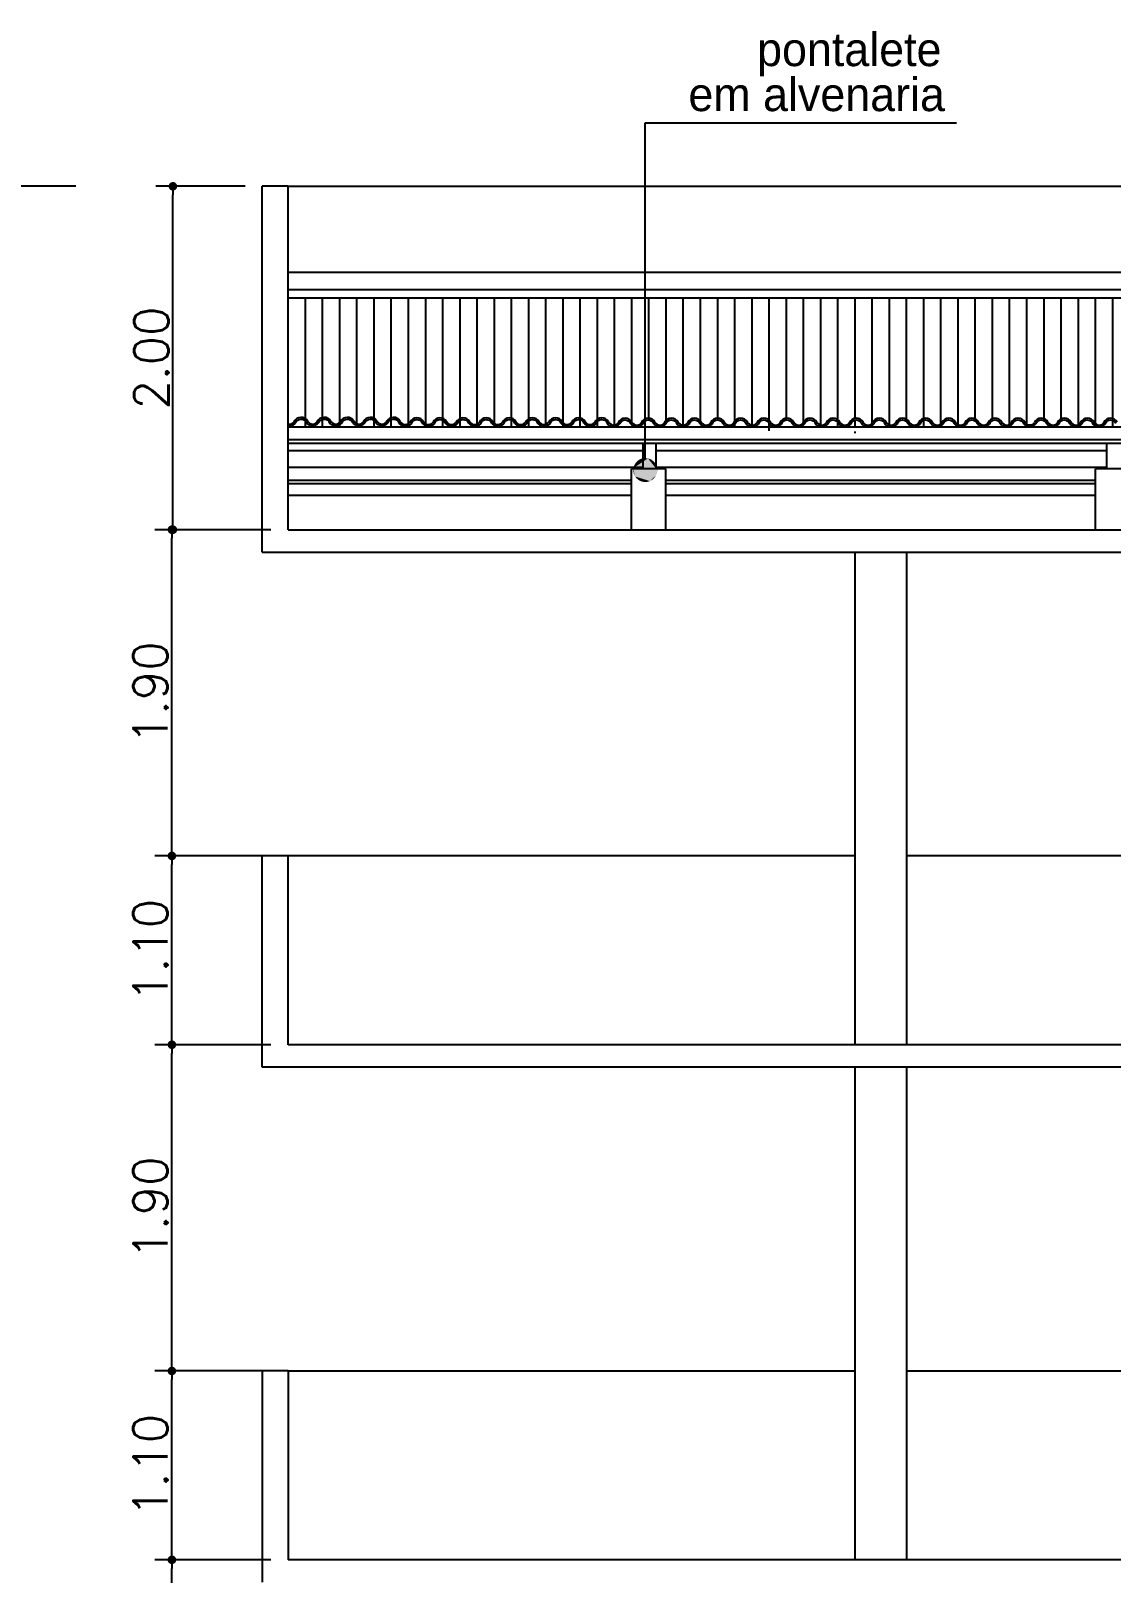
# Model space of a CAD drawing. Header units: millimetres. Extents: x 682 to 1119, y 341 to 434.
# Drawn here: x 1039.57 to 1045.86, y 351.61 to 360.6 of the extents above; entities that cross this region are included whole.
import ezdxf

# ---------------------------------------------------------------- set-up
doc = ezdxf.new("R2010")
doc.units = ezdxf.units.MM
doc.linetypes.add('CENTER2', pattern=[1.125, 0.75, -0.125, 0.125, -0.125])
for name, color, linetype in [('AR-ALVENARIA_EM_VISTA-001-C', 1, 'Continuous'), ('AR-ALVENARIA_EM_VISTA-002-C', 2, 'Continuous'), ('AR-ALVENARIA_EM_VISTA-004-C', 4, 'Continuous'), ('AR-COBERTURA_EM_VISTA-002-C', 2, 'Continuous'), ('AR-LINHA_DE_CORTE-007-E', 7, 'CENTER2'), ('Pena_1', 1, 'Continuous'), ('PENA_2', 2, 'Continuous'), ('TEXTO', 2, 'Continuous')]:
    doc.layers.add(name, color=color, linetype=linetype)
doc.styles.add('ROMANS', font='romans')
doc.dimstyles.new('ISO-25_WS', dxfattribs={"dimscale": 0.282828, "dimtxt": 0.8, "dimasz": 2, "dimexe": 0.1, "dimexo": 0.625, "dimgap": 0.325, "dimtad": 1, "dimzin": 4, "dimdsep": 46, "dimtxsty": 'Standard', "dimsah": 1, "dimcen": 2.5, "dimadec": 0, "dimazin": 0, "dimtfac": 1, "dimtdec": 0, "dimtmove": 2, "dimatfit": 3, "dimfxl": 1, "dimtolj": 1, "dimtzin": 0, "dimarcsym": 0})
pattern_1 = [(90, (649.07134, 412.53754), (-0.1, 1e-17), [])]

# ---------------------------------------------------------------- blocks, each defined once
blk = doc.blocks.new('_DOT')
at = {"color": 0, "linetype": 'ByBlock'}
blk.add_line((-0.5, 0), (-1, 0), dxfattribs=at)
at = {"color": 0, "linetype": 'ByBlock', "const_width": 0.5}
blk.add_lwpolyline([(-0.25, 0, 1), (0.25, 0, 1)], format="xyb", close=True, dxfattribs=at)
blk = doc.blocks.new('*D151')
at = {"layer": 'AR-ALVENARIA_EM_VISTA-001-C', "color": 1, "lineweight": -2}
for p, q in [((1040.9702, 351.6899), (1040.2939, 351.6899)), ((1040.3939, 349.8399), (1040.3939, 351.6399))]:
    blk.add_line(p, q, dxfattribs=at)
at = {"layer": 'DEFPOINTS', "color": 0}
for p in [(1040.3939, 351.6899), (1041.0702, 351.6899), (1041.0702, 349.7899)]:
    blk.add_point(p, dxfattribs=at)
at = {"layer": 'AR-ALVENARIA_EM_VISTA-001-C', "color": 1, "lineweight": -2, "xscale": 0.05, "yscale": 0.05, "zscale": 0.05}
for p, rotation in [((1040.3939, 351.6899), 90), ((1040.3939, 349.7899), 270)]:
    blk.add_blockref('_DOT', p, dxfattribs=dict(at, rotation=rotation))
at = {"layer": 'AR-ALVENARIA_EM_VISTA-001-C', "color": 3, "insert": (1040.2689, 350.7399), "char_height": 0.2, "attachment_point": 5, "rotation": 90, "style": 'ROMANS'}
blk.add_mtext('\\A1;1.90', dxfattribs=at)
blk = doc.blocks.new('*D152')
at = {"layer": 'AR-ALVENARIA_EM_VISTA-001-C', "color": 1, "lineweight": -2}
for p, q in [((1040.9702, 352.7899), (1040.2939, 352.7899)), ((1040.3939, 351.7399), (1040.3939, 352.7399))]:
    blk.add_line(p, q, dxfattribs=at)
at = {"layer": 'DEFPOINTS', "color": 0}
for p in [(1040.3939, 352.7899), (1041.0702, 352.7899), (1041.0702, 351.6899)]:
    blk.add_point(p, dxfattribs=at)
at = {"layer": 'AR-ALVENARIA_EM_VISTA-001-C', "color": 1, "lineweight": -2, "xscale": 0.05, "yscale": 0.05, "zscale": 0.05}
for p, rotation in [((1040.3939, 352.7899), 90), ((1040.3939, 351.6899), 270)]:
    blk.add_blockref('_DOT', p, dxfattribs=dict(at, rotation=rotation))
at = {"layer": 'AR-ALVENARIA_EM_VISTA-001-C', "color": 3, "insert": (1040.2689, 352.2399), "char_height": 0.2, "attachment_point": 5, "rotation": 90, "style": 'ROMANS'}
blk.add_mtext('\\A1;1.10', dxfattribs=at)
blk = doc.blocks.new('*D153')
at = {"layer": 'AR-ALVENARIA_EM_VISTA-001-C', "color": 1, "lineweight": -2}
for p, q in [((1040.9702, 354.6899), (1040.2939, 354.6899)), ((1040.3939, 352.8399), (1040.3939, 354.6399))]:
    blk.add_line(p, q, dxfattribs=at)
at = {"layer": 'DEFPOINTS', "color": 0}
for p in [(1040.3939, 354.6899), (1041.0702, 354.6899), (1041.0702, 352.7899)]:
    blk.add_point(p, dxfattribs=at)
at = {"layer": 'AR-ALVENARIA_EM_VISTA-001-C', "color": 1, "lineweight": -2, "xscale": 0.05, "yscale": 0.05, "zscale": 0.05}
for p, rotation in [((1040.3939, 354.6899), 90), ((1040.3939, 352.7899), 270)]:
    blk.add_blockref('_DOT', p, dxfattribs=dict(at, rotation=rotation))
at = {"layer": 'AR-ALVENARIA_EM_VISTA-001-C', "color": 3, "insert": (1040.2689, 353.7399), "char_height": 0.2, "attachment_point": 5, "rotation": 90, "style": 'ROMANS'}
blk.add_mtext('\\A1;1.90', dxfattribs=at)
blk = doc.blocks.new('*D154')
at = {"layer": 'AR-ALVENARIA_EM_VISTA-001-C', "color": 1, "lineweight": -2}
for p, q in [((1040.9702, 355.7899), (1040.2939, 355.7899)), ((1040.3939, 354.7399), (1040.3939, 355.7399))]:
    blk.add_line(p, q, dxfattribs=at)
at = {"layer": 'DEFPOINTS', "color": 0}
for p in [(1040.3939, 355.7899), (1041.0702, 355.7899), (1041.0702, 354.6899)]:
    blk.add_point(p, dxfattribs=at)
at = {"layer": 'AR-ALVENARIA_EM_VISTA-001-C', "color": 1, "lineweight": -2, "xscale": 0.05, "yscale": 0.05, "zscale": 0.05}
for p, rotation in [((1040.3939, 355.7899), 90), ((1040.3939, 354.6899), 270)]:
    blk.add_blockref('_DOT', p, dxfattribs=dict(at, rotation=rotation))
at = {"layer": 'AR-ALVENARIA_EM_VISTA-001-C', "color": 3, "insert": (1040.2689, 355.2399), "char_height": 0.2, "attachment_point": 5, "rotation": 90, "style": 'ROMANS'}
blk.add_mtext('\\A1;1.10', dxfattribs=at)
blk = doc.blocks.new('*D155')
at = {"layer": 'AR-ALVENARIA_EM_VISTA-001-C', "color": 1, "lineweight": -2}
for p, q in [((1040.9702, 357.6899), (1040.2939, 357.6899)), ((1040.3939, 355.8399), (1040.3939, 357.6399))]:
    blk.add_line(p, q, dxfattribs=at)
at = {"layer": 'DEFPOINTS', "color": 0}
for p in [(1040.3939, 357.6899), (1041.0702, 357.6899), (1041.0702, 355.7899)]:
    blk.add_point(p, dxfattribs=at)
at = {"layer": 'AR-ALVENARIA_EM_VISTA-001-C', "color": 1, "lineweight": -2, "xscale": 0.05, "yscale": 0.05, "zscale": 0.05}
for p, rotation in [((1040.3939, 357.6899), 90), ((1040.3939, 355.7899), 270)]:
    blk.add_blockref('_DOT', p, dxfattribs=dict(at, rotation=rotation))
at = {"layer": 'AR-ALVENARIA_EM_VISTA-001-C', "color": 3, "insert": (1040.2689, 356.7399), "char_height": 0.2, "attachment_point": 5, "rotation": 90, "style": 'ROMANS'}
blk.add_mtext('\\A1;1.90', dxfattribs=at)
blk = doc.blocks.new('*D158')
at = {"layer": 'AR-LINHA_DE_CORTE-007-E', "color": 1, "linetype": 'ByBlock', "lineweight": -2}
for p, q in [((1039.8355, 359.6899), (1039.0507, 359.6899)), ((1039.1507, 345.3399), (1039.1507, 359.6399)), ((1039.6014, 345.2899), (1039.0507, 345.2899))]:
    blk.add_line(p, q, dxfattribs=at)
at = {"layer": 'DEFPOINTS', "color": 0, "linetype": 'ByBlock'}
for p in [(1039.1507, 359.6899), (1039.9355, 359.6899), (1039.7014, 345.2899)]:
    blk.add_point(p, dxfattribs=at)
at = {"layer": 'AR-LINHA_DE_CORTE-007-E', "color": 1, "linetype": 'ByBlock', "lineweight": -2, "xscale": 0.05, "yscale": 0.05, "zscale": 0.05}
for p, rotation in [((1039.1507, 359.6899), 90), ((1039.1507, 345.2899), 270)]:
    blk.add_blockref('_DOT', p, dxfattribs=dict(at, rotation=rotation))
at = {"layer": 'AR-LINHA_DE_CORTE-007-E', "color": 3, "linetype": 'ByBlock', "insert": (1039.0257, 352.4899), "char_height": 0.2, "attachment_point": 5, "rotation": 90, "style": 'ROMANS'}
blk.add_mtext('\\A1;14.40', dxfattribs=at)
blk = doc.blocks.new('*D161')
at = {"layer": 'AR-COBERTURA_EM_VISTA-002-C', "color": 1, "linetype": 'ByBlock', "lineweight": -2}
for p, q in [((1040.8202, 359.6899), (1040.2999, 359.6899)), ((1040.3999, 357.7399), (1040.3999, 359.6399)), ((1040.8202, 357.6899), (1040.2999, 357.6899))]:
    blk.add_line(p, q, dxfattribs=at)
at = {"layer": 'DEFPOINTS', "color": 0, "linetype": 'ByBlock'}
for p in [(1040.3999, 359.6899), (1040.9202, 359.6899), (1040.9202, 357.6899)]:
    blk.add_point(p, dxfattribs=at)
at = {"layer": 'AR-COBERTURA_EM_VISTA-002-C', "color": 1, "linetype": 'ByBlock', "lineweight": -2, "xscale": 0.05, "yscale": 0.05, "zscale": 0.05}
for p, rotation in [((1040.3999, 359.6899), 90), ((1040.3999, 357.6899), 270)]:
    blk.add_blockref('_DOT', p, dxfattribs=dict(at, rotation=rotation))
at = {"layer": 'AR-COBERTURA_EM_VISTA-002-C', "color": 3, "linetype": 'ByBlock', "insert": (1040.2749, 358.6899), "char_height": 0.2, "attachment_point": 5, "rotation": 90, "style": 'ROMANS'}
blk.add_mtext('\\A1;2.00', dxfattribs=at)
blk = doc.blocks.new('*U74', base_point=(160.0059, -51.3245))
at = {"color": 0, "linetype": 'Continuous'}
for points in [[(159.921, -51.2477), (159.9204, -51.2564), (159.9215, -51.2686)], [(159.9282, -51.2245), (159.9236, -51.2358), (159.921, -51.2477)], [(159.9282, -51.2245), (159.921, -51.2477), (159.9215, -51.2686)], [(160.0601, -51.2564), (159.9282, -51.2245), (159.9215, -51.2686)], [(160.0059, -51.3245), (160.0601, -51.2564), (159.9215, -51.2686)], [(159.9215, -51.2686), (159.9246, -51.2803), (159.9298, -51.2914)], [(159.9215, -51.2686), (159.9298, -51.2914), (159.9454, -51.3099)], [(159.9215, -51.2686), (159.9454, -51.3099), (160.0059, -51.3245)], [(160.0559, -51.2325), (160.0524, -51.2245), (159.9282, -51.2245)], [(160.0601, -51.2564), (160.0559, -51.2325), (159.9282, -51.2245)], [(159.9298, -51.2914), (159.9368, -51.3013), (159.9454, -51.3099)], [(160.0059, -51.3245), (160.046, -51.2985), (160.0601, -51.2564)], [(160.046, -51.2985), (160.0571, -51.2769), (160.0601, -51.2564)], [(160.046, -51.2985), (160.0525, -51.2882), (160.0571, -51.2769)], [(160.0601, -51.2564), (160.0591, -51.2443), (160.0559, -51.2325)], [(160.0571, -51.2769), (160.0596, -51.265), (160.0601, -51.2564)], [(159.9454, -51.3099), (159.9554, -51.3169), (159.9664, -51.3221)], [(159.9454, -51.3099), (159.9664, -51.3221), (160.0059, -51.3245)], [(159.9664, -51.3221), (159.9746, -51.3245), (160.0059, -51.3245)], [(160.0059, -51.3245), (160.0283, -51.315), (160.046, -51.2985)], [(160.0059, -51.3245), (160.0175, -51.3208), (160.0283, -51.315)], [(160.0283, -51.315), (160.0379, -51.3076), (160.046, -51.2985)]]:
    blk.add_solid(points, dxfattribs=at)
blk = doc.blocks.new('*U75', base_point=(160.0524, -51.2245))
at = {"color": 0, "linetype": 'Continuous'}
for points in [[(159.9696, -51.1897), (159.9481, -51.2008), (159.9316, -51.2186)], [(160.0174, -51.192), (159.9696, -51.1897), (159.9316, -51.2186)], [(159.9316, -51.2186), (160.0524, -51.2245), (160.0174, -51.192)], [(159.9481, -51.2008), (159.939, -51.209), (159.9316, -51.2186)], [(159.9696, -51.1897), (159.9584, -51.1943), (159.9481, -51.2008)], [(159.9937, -51.1867), (159.9815, -51.1871), (159.9696, -51.1897)], [(160.0174, -51.192), (159.9937, -51.1867), (159.9696, -51.1897)], [(160.0174, -51.192), (160.0058, -51.1883), (159.9937, -51.1867)], [(160.0378, -51.2052), (160.0281, -51.1977), (160.0174, -51.192)], [(160.0524, -51.2245), (160.0378, -51.2052), (160.0174, -51.192)], [(159.9316, -51.2186), (159.9282, -51.2245), (160.0524, -51.2245)], [(160.0524, -51.2245), (160.0459, -51.2142), (160.0378, -51.2052)]]:
    blk.add_solid(points, dxfattribs=at)

msp = doc.modelspace()

# ---------------------------------------------------------------- hatches: boundary and pattern name
at = {"layer": 'Pena_1', "linetype": 'ByBlock', "ltscale": 5}
h = msp.add_hatch(dxfattribs=at)
h.set_pattern_fill('ANSI31', color=256, scale=0.8, angle=45, style=0)
h.set_pattern_definition(pattern_1)
h.paths.add_polyline_path([(1041.0702, 359.0399), (1041.0702, 358.3059, 0.305135), (1041.106, 358.3188, -0.625192), (1041.1844, 358.3209, 0.514983), (1041.2398, 358.3175, -0.063109), (1041.2452, 358.327, -0.652588), (1041.183, 358.3235, 0.541675), (1041.1099, 358.3257, -0.369902), (1041.0702, 358.3059), (1041.0702, 358.2957, 0.296795), (1041.1144, 358.3136, -0.636426), (1041.176, 358.3159, 0.530248), (1041.2481, 358.3122, -0.651358), (1041.3103, 358.3159, 0.549932), (1041.384, 358.3144, -0.044973), (1041.387, 358.3197, 0.003669), (1041.3873, 358.3203, -0.003669), (1041.387, 358.3197, -0.566141), (1041.4453, 358.3159, 0.530248), (1041.5174, 358.3122, -0.651358), (1041.5796, 358.3159, 0.542432), (1041.6527, 358.3136, -0.059016), (1041.6566, 358.3205, -0.624378), (1041.5783, 358.3182, 0.516075), (1041.5229, 358.3218, -0.635623), (1041.444, 358.3182, 0.540755), (1041.387, 358.3197, -0.035076), (1041.384, 358.3144, 0.004977), (1041.3837, 358.3138, -0.004977), (1041.384, 358.3144, -0.569855), (1041.309, 358.3182, 0.516075), (1041.2536, 358.3218, -0.635623), (1041.1747, 358.3182, 0.531325), (1041.1183, 358.3205, -0.347543), (1041.0702, 358.2957), (1041.0702, 358.2897), (1042.967, 358.2897, 0.238194), (1043.0017, 358.3084, -0.636426), (1043.0633, 358.3108, 0.255261), (1043.0995, 358.2897), (1043.1018, 358.2897, 0.228217), (1043.1354, 358.3071, -0.651358), (1043.1976, 358.3108, 0.255261), (1043.2338, 358.2897), (1043.2361, 358.2897, 0.244308), (1043.2713, 358.3092, -0.044973), (1043.2743, 358.3145, 0.003669), (1043.2746, 358.3151, -0.003669), (1043.2743, 358.3145, -0.566141), (1043.3326, 358.3108, 0.255261), (1043.3687, 358.2897), (1043.371, 358.2897, 0.228217), (1043.4047, 358.3071, -0.651358), (1043.4669, 358.3108, 0.255261), (1043.503, 358.2897), (1043.5053, 358.2897, 0.238194), (1043.54, 358.3084, -0.636426), (1043.6016, 358.3108, 0.255261), (1043.6378, 358.2897), (1043.6401, 358.2897, 0.202457), (1043.671, 358.3038), (1043.671, 359.0399)])
h.paths.add_polyline_path([(1043.2659, 358.3196, 0.034238), (1043.263, 358.3145, 0.043897)], flags=16)
h.paths.add_polyline_path([(1042.5914, 358.3222, -0.043897), (1042.5885, 358.317, -0.034238)], flags=16)
h.paths.add_polyline_path([(1042.8008, 358.3183, 0.530365), (1042.8571, 358.3162, -0.628107), (1042.9357, 358.318, 0.555046), (1042.9933, 358.3136, -0.625192), (1043.0717, 358.3158, 0.514983), (1043.1271, 358.3123, -0.063109), (1043.1325, 358.3218, -0.652588), (1043.0703, 358.3183, 0.541675), (1042.9972, 358.3205, -0.63748), (1042.9355, 358.3183, 0.563833), (1042.861, 358.3231, -0.63748), (1042.7993, 358.3209, 0.529385), (1042.7273, 358.3244, -0.08106), (1042.7218, 358.3149, -0.636571)], flags=16)
h.paths.add_polyline_path([(1042.7924, 358.3133, 0.542432), (1042.8655, 358.311, -0.059016), (1042.8694, 358.3179, -0.624378), (1042.7911, 358.3156, 0.516075), (1042.7357, 358.3192, -0.635623), (1042.6568, 358.3156, 0.540755), (1042.5998, 358.3171, -0.035076), (1042.5968, 358.3118, 0.004977), (1042.5965, 358.3112, -0.004977), (1042.5968, 358.3118, -0.569855), (1042.5218, 358.3156, 0.516075), (1042.4664, 358.3192, -0.635623), (1042.3875, 358.3156, 0.531325), (1042.3311, 358.3179, -0.624378), (1042.2528, 358.3156, 0.516075), (1042.1974, 358.3192, -0.635623), (1042.1185, 358.3156, 0.540755), (1042.0615, 358.3171, -0.617269), (1041.9835, 358.3156, 0.516075), (1041.9281, 358.3192, -0.635623), (1041.8492, 358.3156, 0.531325), (1041.7928, 358.3179, -0.046003), (1041.7889, 358.311, -0.636426), (1041.8505, 358.3133, 0.530248), (1041.9226, 358.3096, -0.651358), (1041.9848, 358.3133, 0.549932), (1042.0585, 358.3118, -0.044973), (1042.0615, 358.3171, 0.003669), (1042.0618, 358.3177, -0.003669), (1042.0615, 358.3171, -0.566141), (1042.1198, 358.3133, 0.530248), (1042.1919, 358.3096, -0.651358), (1042.2541, 358.3133, 0.542432), (1042.3272, 358.311, -0.636426), (1042.3888, 358.3133, 0.530248), (1042.4609, 358.3096, -0.651358), (1042.5231, 358.3133, 0.549932), (1042.5968, 358.3118, -0.044973), (1042.5998, 358.3171, 0.003669), (1042.6001, 358.3177, -0.003669), (1042.5998, 358.3171, -0.566141), (1042.6581, 358.3133, 0.530248), (1042.7302, 358.3096, -0.651358)], flags=16)
h.paths.add_polyline_path([(1042.0502, 358.317, 0.043897), (1042.0531, 358.3222, 0.034238)], flags=16)
h.paths.add_polyline_path([(1042.458, 358.3244, -0.652588), (1042.3958, 358.3209, 0.541675), (1042.3227, 358.3231, -0.63748), (1042.261, 358.3209, 0.529385), (1042.189, 358.3244, -0.08106), (1042.1835, 358.3149, -0.636571), (1042.2625, 358.3183, 0.530365), (1042.3188, 358.3162, -0.625192), (1042.3972, 358.3183, 0.514983), (1042.4526, 358.3149, -0.063109)], flags=16)
h.paths.add_polyline_path([(1043.3963, 358.3123, -0.636571), (1043.4753, 358.3158, 0.530365), (1043.5316, 358.3136, -0.625192), (1043.61, 358.3158, -0.021751), (1043.6086, 358.3183, 0.541675), (1043.5355, 358.3205, -0.63748), (1043.4738, 358.3183, 0.529385), (1043.4018, 358.3218, -0.08106)], flags=16)
h.paths.add_polyline_path([(1041.3786, 358.3248, -0.043897), (1041.3757, 358.3196, -0.034238)], flags=16)
h.paths.add_polyline_path([(1041.9197, 358.3244, -0.652588), (1041.8575, 358.3209, 0.541675), (1041.7844, 358.3231, -0.63748), (1041.7227, 358.3209, 0.563833), (1041.6482, 358.3257, -0.63748), (1041.5865, 358.3235, 0.529385), (1041.5145, 358.327, -0.08106), (1041.509, 358.3175, -0.636571), (1041.588, 358.3209, 0.530365), (1041.6443, 358.3188, -0.628107), (1041.7229, 358.3206, 0.555046), (1041.7805, 358.3162, -0.625192), (1041.8589, 358.3183, 0.514983), (1041.9143, 358.3149, -0.063109)], flags=16)
h = msp.add_hatch(dxfattribs=at)
h.set_pattern_fill('ANSI31', color=256, scale=0.8, angle=45, style=0)
h.set_pattern_definition(pattern_1)
h.paths.add_polyline_path([(1055.4771, 359.0399), (1043.671, 359.0399), (1043.671, 358.3038, 0.024623), (1043.6737, 358.3071, -0.081652), (1043.6792, 358.3166, -0.088329), (1043.671, 358.3038), (1043.671, 358.2897), (1043.9093, 358.2897, 0.228217), (1043.943, 358.3071, -0.651358), (1044.0052, 358.3108, 0.255261), (1044.0413, 358.2897), (1044.0436, 358.2897, 0.238194), (1044.0783, 358.3084, -0.636426), (1044.1399, 358.3108, 0.255261), (1044.1761, 358.2897), (1044.1784, 358.2897, 0.228217), (1044.212, 358.3071, -0.081652), (1044.2175, 358.3166, -0.296081), (1044.1784, 358.2897), (1044.4477, 358.2897, 0.228217), (1044.4813, 358.3071, -0.651358), (1044.5435, 358.3108, 0.255261), (1044.5797, 358.2897), (1044.582, 358.2897, 0.238194), (1044.6166, 358.3084, -0.636426), (1044.6783, 358.3108, 0.255261), (1044.7144, 358.2897), (1044.7167, 358.2897, 0.228217), (1044.7504, 358.3071, -0.081652), (1044.7559, 358.3166, -0.296081), (1044.7167, 358.2897), (1044.986, 358.2897, 0.228217), (1045.0196, 358.3071, -0.651358), (1045.0818, 358.3108, 0.255261), (1045.118, 358.2897), (1045.1203, 358.2897, 0.238194), (1045.1549, 358.3084, -0.636426), (1045.2166, 358.3108, 0.255261), (1045.2527, 358.2897), (1045.255, 358.2897, 0.228217), (1045.2887, 358.3071, -0.651358), (1045.3509, 358.3108, 0.255261), (1045.387, 358.2897), (1045.3893, 358.2897, 0.237568), (1045.4239, 358.3083, -0.637033), (1045.4856, 358.3107, 0.25012), (1045.5209, 358.2897), (1045.5249, 358.2897, 0.223139), (1045.5577, 358.307, -0.651358), (1045.6199, 358.3107, 0.25012), (1045.6552, 358.2897), (1045.6592, 358.2897, 0.233093), (1045.693, 358.3084, -0.636426), (1045.7546, 358.3107, 0.25012), (1045.7899, 358.2897), (1045.7939, 358.2897, 0.223139), (1045.8268, 358.307, -0.081652), (1045.8322, 358.3166, -0.290832), (1045.7939, 358.2897), (1046.0632, 358.2897, 0.223139), (1046.096, 358.307, -0.651358), (1046.1582, 358.3107, 0.25012), (1046.1935, 358.2897), (1046.1975, 358.2897, 0.233093), (1046.2313, 358.3084, -0.636426), (1046.2929, 358.3107, 0.25012), (1046.3282, 358.2897), (1046.3322, 358.2897, 0.223139), (1046.3651, 358.307, -0.081652), (1046.3705, 358.3166, -0.290832), (1046.3322, 358.2897), (1046.6015, 358.2897, 0.223139), (1046.6344, 358.307, -0.651358), (1046.6965, 358.3107, 0.25012), (1046.7318, 358.2897), (1046.7358, 358.2897, 0.233093), (1046.7696, 358.3084, -0.636426), (1046.8313, 358.3107, 0.25012), (1046.8666, 358.2897), (1046.8706, 358.2897, 0.223139), (1046.9034, 358.307, -0.081652), (1046.9089, 358.3166, -0.290832), (1046.8706, 358.2897), (1047.1398, 358.2897, 0.223139), (1047.1727, 358.307, -0.651358), (1047.2348, 358.3107, 0.25012), (1047.2701, 358.2897), (1047.2741, 358.2897, 0.233093), (1047.3079, 358.3084, -0.636426), (1047.3696, 358.3107, 0.25012), (1047.4049, 358.2897), (1047.4089, 358.2897, 0.223139), (1047.4417, 358.307, -0.651358), (1047.5039, 358.3107, 0.25012), (1047.5392, 358.2897), (1047.5432, 358.2897, 0.243573), (1047.5779, 358.3098, -0.62631), (1047.6392, 358.3113, 0.268868), (1047.6776, 358.2902, 0.230838), (1047.7117, 358.3076, -0.651358), (1047.7738, 358.3113, 0.542432), (1047.8469, 358.3089, -0.636426), (1047.9086, 358.3113, 0.530248), (1047.9807, 358.3076, -0.081652), (1047.9862, 358.3172, -0.635623), (1047.9073, 358.3136, 0.531325), (1047.8509, 358.3159, -0.624378), (1047.7725, 358.3136, 0.516075), (1047.7171, 358.3172, -0.298791), (1047.6776, 358.2902, -0.2852), (1047.6379, 358.3136, 0.546873), (1047.5806, 358.3145, -0.27662), (1047.5432, 358.2897), (1055.4771, 358.2897)])
h.paths.add_polyline_path([(1045.9543, 358.3144, -0.034238), (1045.9572, 358.3196, 22.780626)], flags=16)
h.paths.add_polyline_path([(1044.8809, 358.3196, -0.043897), (1044.8779, 358.3145, 29.20707)])
h.paths.add_polyline_path([(1045.494, 358.3157, 0.514983), (1045.5493, 358.3123, -0.636571), (1045.6283, 358.3157, 0.530365), (1045.6846, 358.3136, -0.625192), (1045.763, 358.3157, 0.514983), (1045.8184, 358.3123, -0.063109), (1045.8238, 358.3218, -0.652588), (1045.7616, 358.3183, 0.541675), (1045.6885, 358.3205, -0.63748), (1045.6268, 358.3183, 0.529385), (1045.5548, 358.3218, -0.652588), (1045.4925, 358.3183, 0.543661), (1045.4193, 358.3202, -0.635542), (1045.3578, 358.3183, 0.529385), (1045.2858, 358.3218, -0.652588), (1045.2235, 358.3183, 0.541675), (1045.1505, 358.3205, -0.63748), (1045.0888, 358.3183, 0.529385), (1045.0167, 358.3218, -0.08106), (1045.0113, 358.3123, -0.636571), (1045.0902, 358.3158, 0.530365), (1045.1466, 358.3136, -0.625192), (1045.225, 358.3158, 0.514983), (1045.2803, 358.3123, -0.636916), (1045.3593, 358.3157, 0.532716), (1045.4157, 358.3138, -0.623349)], flags=16)
h.paths.add_polyline_path([(1045.9626, 358.3092, -0.044973), (1045.9656, 358.3145, 28.509411)])
h.paths.add_polyline_path([(1044.8892, 358.3145, -0.035076), (1044.8862, 358.3092, 22.235641)], flags=16)
h.paths.add_polyline_path([(1044.3424, 358.3194, -0.039938), (1044.3397, 358.3147, 32.097948)])
h.paths.add_polyline_path([(1044.7475, 358.3218, -0.652588), (1044.6852, 358.3183, 0.541675), (1044.6122, 358.3205, -0.63748), (1044.5505, 358.3183, 0.529385), (1044.4784, 358.3218, -0.08106), (1044.473, 358.3123, -0.636571), (1044.5519, 358.3158, 0.530365), (1044.6083, 358.3136, -0.625192), (1044.6867, 358.3158, 0.514983), (1044.742, 358.3123, -0.063109)], flags=16)
h.paths.add_polyline_path([(1046.4927, 358.3147, -0.031155), (1046.4954, 358.3194, 25.038674)], flags=16)
h.paths.add_polyline_path([(1046.0876, 358.3123, -0.636571), (1046.1666, 358.3157, 0.530365), (1046.2229, 358.3136, -0.625192), (1046.3013, 358.3157, 0.514983), (1046.3567, 358.3123, -0.063109), (1046.3621, 358.3218, -0.652588), (1046.2999, 358.3183, 0.541675), (1046.2268, 358.3205, -0.63748), (1046.1651, 358.3183, 0.529385), (1046.0931, 358.3218, -0.08106)], flags=16)
h.paths.add_polyline_path([(1046.501, 358.3094, -0.041117), (1046.5038, 358.3143, 31.178809)])
h.paths.add_polyline_path([(1044.3508, 358.3143, -0.032073), (1044.348, 358.3095, 24.320772)], flags=16)
h.paths.add_polyline_path([(1043.8042, 358.3196, -0.043897), (1043.8013, 358.3145, 29.20707)])
h.paths.add_polyline_path([(1044.2091, 358.3218, -0.652588), (1044.1469, 358.3183, 0.541675), (1044.0738, 358.3205, -0.63748), (1044.0121, 358.3183, 0.529385), (1043.9401, 358.3218, -0.08106), (1043.9346, 358.3123, -0.636571), (1044.0136, 358.3158, 0.530365), (1044.0699, 358.3136, -0.625192), (1044.1483, 358.3158, 0.514983), (1044.2037, 358.3123, -0.063109)], flags=16)
h.paths.add_polyline_path([(1047.0309, 358.3144, -0.034238), (1047.0339, 358.3196, 22.780626)], flags=16)
h.paths.add_polyline_path([(1046.626, 358.3123, -0.636571), (1046.7049, 358.3157, 0.530365), (1046.7613, 358.3136, -0.625192), (1046.8397, 358.3157, 0.514983), (1046.895, 358.3123, -0.063109), (1046.9005, 358.3218, -0.652588), (1046.8382, 358.3183, 0.541675), (1046.7652, 358.3205, -0.63748), (1046.7035, 358.3183, 0.529385), (1046.6314, 358.3218, -0.08106)], flags=16)
h.paths.add_polyline_path([(1047.0392, 358.3092, -0.044973), (1047.0423, 358.3145, 28.509411)])
h.paths.add_polyline_path([(1043.8126, 358.3145, -0.035076), (1043.8096, 358.3092, 22.235641)], flags=16)
h.paths.add_polyline_path([(1047.5696, 358.315, -0.030004), (1047.5721, 358.3195, 26.000262)], flags=16)
h.paths.add_polyline_path([(1047.1643, 358.3123, -0.636571), (1047.2432, 358.3157, 0.530365), (1047.2996, 358.3136, -0.625192), (1047.378, 358.3157, 0.514983), (1047.4333, 358.3123, -0.063109), (1047.4388, 358.3218, -0.652588), (1047.3765, 358.3183, 0.541675), (1047.3035, 358.3205, -0.63748), (1047.2418, 358.3183, 0.529385), (1047.1697, 358.3218, -0.08106)], flags=16)
h.paths.add_polyline_path([(1047.7033, 358.3128, -0.063109), (1047.7087, 358.3224, -0.08106)], flags=16)
h.paths.add_polyline_path([(1048.1082, 358.315, -0.034238), (1048.1112, 358.3202, 22.780626)], flags=0)
h.paths.add_polyline_path([(1048.1166, 358.3097, -0.044973), (1048.1196, 358.3151, 28.509411)], flags=16)
h.paths.add_polyline_path([(1048.6467, 358.3152, -0.031155), (1048.6494, 358.3199, 25.038674)], flags=0)
h.paths.add_polyline_path([(1048.2416, 358.3128, -0.636571), (1048.3206, 358.3163, 0.530365), (1048.3769, 358.3141, -0.625192), (1048.4553, 358.3163, 0.514983), (1048.5106, 358.3128, -0.063109), (1048.5161, 358.3224, -0.652588), (1048.4538, 358.3188, 0.541675), (1048.3808, 358.321, -0.63748), (1048.3191, 358.3188, 0.529385), (1048.247, 358.3224, -0.08106)], flags=16)
h.paths.add_polyline_path([(1048.655, 358.31, -0.041117), (1048.6578, 358.3148, 31.178809)], flags=16)
h.paths.add_polyline_path([(1048.25, 358.3076, -0.651358), (1048.3121, 358.3113, 0.542432), (1048.3852, 358.3089, -0.636426), (1048.4469, 358.3113, 0.530248), (1048.519, 358.3076, -0.081652), (1048.5245, 358.3172, -0.635623), (1048.4456, 358.3136, 0.531325), (1048.3892, 358.3159, -0.624378), (1048.3108, 358.3136, 0.516075), (1048.2554, 358.3172, -0.063568)], flags=16)
h.paths.add_polyline_path([(1049.1849, 358.315, -0.034238), (1049.1878, 358.3202, 22.780626)], flags=0)
h.paths.add_polyline_path([(1048.7799, 358.3128, -0.636571), (1048.8589, 358.3163, 0.530365), (1048.9152, 358.3141, -0.625192), (1048.9937, 358.3163, 0.514983), (1049.049, 358.3128, -0.063109), (1049.0544, 358.3224, -0.652588), (1048.9922, 358.3188, 0.541675), (1048.9191, 358.321, -0.63748), (1048.8574, 358.3188, 0.529385), (1048.7854, 358.3224, -0.08106)], flags=16)
h.paths.add_polyline_path([(1049.1932, 358.3097, -0.044973), (1049.1962, 358.3151, 28.509411)], flags=16)
h.paths.add_polyline_path([(1048.7883, 358.3076, -0.651358), (1048.8505, 358.3113, 0.542432), (1048.9236, 358.3089, -0.636426), (1048.9852, 358.3113, 0.530248), (1049.0574, 358.3076, -0.081652), (1049.0628, 358.3172, -0.635623), (1048.9839, 358.3136, 0.531325), (1048.9275, 358.3159, -0.624378), (1048.8492, 358.3136, 0.516075), (1048.7938, 358.3172, -0.063568)], flags=16)
h.paths.add_polyline_path([(1049.7235, 358.3155, -0.030004), (1049.7261, 358.3201, 26.000262)], flags=16)
h.paths.add_polyline_path([(1049.3182, 358.3128, -0.636571), (1049.3972, 358.3163, 0.530365), (1049.4535, 358.3141, -0.625192), (1049.532, 358.3163, 0.514983), (1049.5873, 358.3128, -0.063109), (1049.5927, 358.3224, -0.652588), (1049.5305, 358.3188, 0.541675), (1049.4575, 358.321, -0.63748), (1049.3958, 358.3188, 0.529385), (1049.3237, 358.3224, -0.08106)], flags=16)
h.paths.add_polyline_path([(1050.2705, 358.3103, -0.044973), (1050.2735, 358.3156, 28.509411)], flags=16)
h.paths.add_polyline_path([(1049.3266, 358.3076, -0.651358), (1049.3888, 358.3113, 0.542432), (1049.4619, 358.3089, -0.636426), (1049.5235, 358.3113, 0.530248), (1049.5957, 358.3076, -0.651358), (1049.6578, 358.3113, 0.555336), (1049.7319, 358.3103, -0.62631), (1049.7931, 358.3118, 0.268868), (1049.8315, 358.2908, 0.230838), (1049.8656, 358.3081, -0.651358), (1049.9278, 358.3118, 0.542432), (1050.0009, 358.3095, -0.636426), (1050.0625, 358.3118, 0.530248), (1050.1347, 358.3081, -0.081652), (1050.1402, 358.3177, -0.635623), (1050.0612, 358.3141, 0.531325), (1050.0049, 358.3164, -0.624378), (1049.9265, 358.3141, 0.516075), (1049.8711, 358.3177, -0.298791), (1049.8315, 358.2908, -0.2852), (1049.7918, 358.3141, 0.546873), (1049.7345, 358.3151, -0.617308), (1049.6565, 358.3136, 0.516075), (1049.6011, 358.3172, -0.635623), (1049.5222, 358.3136, 0.531325), (1049.4658, 358.3159, -0.624378), (1049.3875, 358.3136, 0.516075), (1049.3321, 358.3172, -0.063568)], flags=16)
h.paths.add_polyline_path([(1050.2622, 358.3155, -0.034238), (1050.2651, 358.3207, 22.780626)], flags=0)
h.paths.add_polyline_path([(1049.8572, 358.3134, -0.636571), (1049.9362, 358.3168, 0.530365), (1049.9926, 358.3147, -0.625192), (1050.071, 358.3168, 0.514983), (1050.1263, 358.3134, -0.063109), (1050.1317, 358.3229, -0.652588), (1050.0695, 358.3194, 0.541675), (1049.9965, 358.3216, -0.63748), (1049.9348, 358.3194, 0.529385), (1049.8627, 358.3229, -0.08106)], flags=16)
h.paths.add_polyline_path([(1050.8007, 358.3157, -0.031155), (1050.8033, 358.3205, 25.038674)], flags=0)
h.paths.add_polyline_path([(1050.3955, 358.3134, -0.636571), (1050.4745, 358.3168, 0.530365), (1050.5309, 358.3147, -0.625192), (1050.6093, 358.3168, 0.514983), (1050.6646, 358.3134, -0.063109), (1050.67, 358.3229, -0.652588), (1050.6078, 358.3194, 0.541675), (1050.5348, 358.3216, -0.63748), (1050.4731, 358.3194, 0.529385), (1050.401, 358.3229, -0.08106)], flags=16)
h.paths.add_polyline_path([(1050.809, 358.3105, -0.041117), (1050.8117, 358.3154, 31.178809)], flags=16)
h.paths.add_polyline_path([(1050.4039, 358.3081, -0.651358), (1050.4661, 358.3118, 0.542432), (1050.5392, 358.3095, -0.636426), (1050.6008, 358.3118, 0.530248), (1050.673, 358.3081, -0.081652), (1050.6785, 358.3177, -0.635623), (1050.5995, 358.3141, 0.531325), (1050.5432, 358.3164, -0.624378), (1050.4648, 358.3141, 0.516075), (1050.4094, 358.3177, -0.063568)], flags=16)
h.paths.add_polyline_path([(1051.3388, 358.3155, -0.034238), (1051.3418, 358.3207, 22.780626)], flags=0)
h.paths.add_polyline_path([(1050.9339, 358.3134, -0.636571), (1051.0129, 358.3168, 0.530365), (1051.0692, 358.3147, -0.625192), (1051.1476, 358.3168, 0.514983), (1051.2029, 358.3134, -0.063109), (1051.2084, 358.3229, -0.652588), (1051.1462, 358.3194, 0.541675), (1051.0731, 358.3216, -0.63748), (1051.0114, 358.3194, 0.529385), (1050.9393, 358.3229, -0.08106)], flags=16)
h.paths.add_polyline_path([(1051.3472, 358.3103, -0.044973), (1051.3502, 358.3156, 28.509411)], flags=16)
h.paths.add_polyline_path([(1050.9423, 358.3081, -0.651358), (1051.0044, 358.3118, 0.542432), (1051.0775, 358.3095, -0.636426), (1051.1392, 358.3118, 0.530248), (1051.2113, 358.3081, -0.081652), (1051.2168, 358.3177, -0.635623), (1051.1379, 358.3141, 0.531325), (1051.0815, 358.3164, -0.624378), (1051.0031, 358.3141, 0.516075), (1050.9478, 358.3177, -0.063568)], flags=16)
h.paths.add_polyline_path([(1051.7426, 358.3157, -0.031155), (1051.7452, 358.3205, 25.038674)], flags=0)
h.paths.add_polyline_path([(1051.4722, 358.3134, -0.636571), (1051.5512, 358.3168, 0.514983), (1051.6065, 358.3134, -0.063109), (1051.6119, 358.3229, -0.652588), (1051.5497, 358.3194, 0.529385), (1051.4776, 358.3229, -0.08106)], flags=16)
h.paths.add_polyline_path([(1051.7509, 358.3105, -0.041117), (1051.7536, 358.3154, 31.178809)], flags=16)
h.paths.add_polyline_path([(1051.4806, 358.3081, -0.651358), (1051.5427, 358.3118, 0.530248), (1051.6149, 358.3081, -0.081652), (1051.6204, 358.3177, -0.635623), (1051.5414, 358.3141, 0.516075), (1051.4861, 358.3177, -0.063568)], flags=16)
h.paths.add_polyline_path([(1052.2807, 358.3155, -0.034238), (1052.2837, 358.3207, 22.780626)], flags=0)
h.paths.add_polyline_path([(1051.8758, 358.3134, -0.636571), (1051.9548, 358.3168, 0.530365), (1052.0111, 358.3147, -0.625192), (1052.0895, 358.3168, 0.514983), (1052.1448, 358.3134, -0.063109), (1052.1503, 358.3229, -0.652588), (1052.0881, 358.3194, 0.541675), (1052.015, 358.3216, -0.63748), (1051.9533, 358.3194, 0.529385), (1051.8812, 358.3229, -0.08106)], flags=16)
h.paths.add_polyline_path([(1052.2891, 358.3103, -0.044973), (1052.2921, 358.3156, 28.509411)], flags=16)
h.paths.add_polyline_path([(1051.8842, 358.3081, -0.651358), (1051.9464, 358.3118, 0.542432), (1052.0194, 358.3095, -0.636426), (1052.0811, 358.3118, 0.530248), (1052.1532, 358.3081, -0.081652), (1052.1587, 358.3177, -0.635623), (1052.0798, 358.3141, 0.531325), (1052.0234, 358.3164, -0.624378), (1051.9451, 358.3141, 0.516075), (1051.8897, 358.3177, -0.063568)], flags=16)
h.paths.add_polyline_path([(1052.4141, 358.3134, -0.063109), (1052.4195, 358.3229, -0.08106)], flags=16)
h.paths.add_polyline_path([(1052.4225, 358.3081, -0.081652), (1052.428, 358.3177, -0.063568)], flags=16)

# ---------------------------------------------------------------- linework, layer by layer
at = {"layer": 'AR-ALVENARIA_EM_VISTA-001-C', "ltscale": 2}
for p, q in [((1041.0702, 359.6899), (1055.4771, 359.6899)), ((1044.3702, 357.5599), (1044.3702, 354.6899)), ((1044.6702, 357.5599), (1044.6702, 354.6899)), ((1044.3702, 354.5599), (1044.3702, 351.6899)), ((1044.6702, 354.5599), (1044.6702, 351.6899)), ((1041.0702, 352.7899), (1044.3702, 352.7899)), ((1044.6702, 352.7899), (1046.6967, 352.7899))]:
    msp.add_line(p, q, dxfattribs=at)
at = {"layer": 'AR-ALVENARIA_EM_VISTA-001-C', "ltscale": 5}
for p, q in [((1044.3702, 355.7899), (1041.0702, 355.7899)), ((1046.6967, 355.7899), (1044.6702, 355.7899))]:
    msp.add_line(p, q, dxfattribs=at)
at = {"layer": 'AR-ALVENARIA_EM_VISTA-002-C', "linetype": 'Continuous'}
for p, q in [((1041.0702, 358.2897), (1055.4771, 358.2897)), ((1041.0702, 358.2147), (1055.4771, 358.2147)), ((1041.0702, 358.1947), (1055.4771, 358.1947)), ((1043.1368, 358.0447), (1043.1368, 358.1947)), ((1043.2118, 358.1947), (1043.2118, 358.0447)), ((1044.2891, 358.1947), (1044.3641, 358.1947)), ((1045.8368, 358.0447), (1045.8368, 358.1947)), ((1041.0702, 358.151), (1043.1368, 358.151)), ((1043.2118, 358.151), (1045.8368, 358.151)), ((1041.0702, 358.0543), (1043.1368, 358.0543)), ((1041.0702, 357.9793), (1043.0702, 357.9793)), ((1043.0702, 357.6899), (1043.0702, 358.0447)), ((1043.2702, 358.0447), (1043.0702, 358.0447)), ((1043.2118, 358.0543), (1045.8368, 358.0543)), ((1043.2702, 357.6899), (1043.2702, 358.0447)), ((1043.2702, 357.9793), (1045.7702, 357.9793)), ((1045.7702, 357.6899), (1045.7702, 358.0447)), ((1045.7702, 357.6899), (1045.7702, 358.0447)), ((1045.9702, 358.0447), (1045.7702, 358.0447)), ((1041.0702, 357.9593), (1043.0702, 357.9593)), ((1043.0702, 357.8899), (1041.0702, 357.8899)), ((1043.2702, 357.9593), (1045.7702, 357.9593)), ((1045.7702, 357.8899), (1043.2702, 357.8899))]:
    msp.add_line(p, q, dxfattribs=at)
for points in [[(1041.1844, 358.3209, 0.623349), (1041.1061, 358.319, 0.623349)], [(1041.3187, 358.3209, 0.623349), (1041.2404, 358.319, 0.623349)], [(1041.4537, 358.3209, 0.623349), (1041.3754, 358.319, 0.623349)], [(1041.588, 358.3209, 0.623349), (1041.5097, 358.319, 0.623349)], [(1041.7227, 358.3209, 0.623349), (1041.6444, 358.319, 0.623349)], [(1041.8589, 358.3183, 0.623349), (1041.7806, 358.3164, 0.623349)], [(1041.9932, 358.3183, 0.623349), (1041.9149, 358.3164, 0.623349)], [(1042.1282, 358.3183, 0.623349), (1042.0499, 358.3164, 0.623349)], [(1042.2625, 358.3183, 0.623349), (1042.1842, 358.3164, 0.623349)], [(1042.3972, 358.3183, 0.623349), (1042.3189, 358.3164, 0.623349)], [(1042.5315, 358.3183, 0.623349), (1042.4532, 358.3164, 0.623349)], [(1042.6665, 358.3183, 0.623349), (1042.5882, 358.3164, 0.623349)], [(1042.8008, 358.3183, 0.623349), (1042.7225, 358.3164, 0.623349)], [(1042.9355, 358.3183, 0.623349), (1042.8572, 358.3164, 0.623349)], [(1043.0717, 358.3158, 0.623349), (1042.9934, 358.3138, 0.623349)], [(1043.206, 358.3158, 0.623349), (1043.1277, 358.3138, 0.623349)], [(1043.341, 358.3158, 0.623349), (1043.2627, 358.3138, 0.623349)], [(1043.4753, 358.3158, 0.623349), (1043.397, 358.3138, 0.623349)], [(1043.61, 358.3158, 0.623349), (1043.5317, 358.3138, 0.623349)], [(1043.7443, 358.3158, 0.623349), (1043.666, 358.3138, 0.623349)], [(1043.8793, 358.3158, 0.623349), (1043.801, 358.3138, 0.623349)], [(1044.0136, 358.3158, 0.623349), (1043.9353, 358.3138, 0.623349)], [(1044.1483, 358.3158, 0.623349), (1044.07, 358.3138, 0.623349)], [(1044.2826, 358.3158, 0.623349), (1044.2043, 358.3138, 0.623349)], [(1044.4176, 358.3158, 0.623349), (1044.3393, 358.3138, 0.623349)], [(1044.5519, 358.3158, 0.623349), (1044.4736, 358.3138, 0.623349)], [(1044.6867, 358.3158, 0.623349), (1044.6084, 358.3138, 0.623349)], [(1044.821, 358.3158, 0.623349), (1044.7427, 358.3138, 0.623349)], [(1044.9559, 358.3158, 0.623349), (1044.8776, 358.3138, 0.623349)], [(1045.0902, 358.3158, 0.623349), (1045.0119, 358.3138, 0.623349)], [(1045.225, 358.3158, 0.623349), (1045.1467, 358.3138, 0.623349)], [(1045.3593, 358.3158, 0.623349), (1045.281, 358.3138, 0.623349)], [(1045.494, 358.3157, 0.623349), (1045.4157, 358.3138, 0.623349)], [(1045.6283, 358.3157, 0.623349), (1045.55, 358.3138, 0.623349)], [(1045.763, 358.3157, 0.623349), (1045.6847, 358.3138, 0.623349)], [(1045.8973, 358.3157, 0.623349), (1045.819, 358.3138, 0.623349)], [(1041.0702, 358.3059, 0.366273), (1041.1097, 358.3253)], [(1041.1182, 358.3203, -0.345904), (1041.0702, 358.2957, -0.345904)], [(1041.1144, 358.3138, -0.634036), (1041.176, 358.3159)], [(1041.253, 358.3203, -0.622347), (1041.1747, 358.3182)], [(1041.183, 358.3235, 0.632994), (1041.2445, 358.3253, 0.632994)], [(1041.2488, 358.3138, -0.634036), (1041.3103, 358.3159)], [(1041.3873, 358.3203, -0.622347), (1041.309, 358.3182)], [(1041.3173, 358.3235, 0.632994), (1041.3788, 358.3253, 0.632994)], [(1041.3837, 358.3138, -0.634036), (1041.4453, 358.3159)], [(1041.5222, 358.3203, -0.622347), (1041.444, 358.3182)], [(1041.4522, 358.3235, 0.632994), (1041.5137, 358.3253, 0.632994)], [(1041.518, 358.3138, -0.634036), (1041.5796, 358.3159)], [(1041.6565, 358.3203, -0.622347), (1041.5783, 358.3182)], [(1041.5865, 358.3235, 0.632994), (1041.6481, 358.3253, 0.632994)], [(1041.6527, 358.3138, -0.634036), (1041.7143, 358.3159)], [(1041.7927, 358.3177, -0.622347), (1041.7145, 358.3156)], [(1041.7227, 358.3209, 0.632994), (1041.7843, 358.3227, 0.632994)], [(1041.7889, 358.3112, -0.634036), (1041.8505, 358.3133)], [(1041.9275, 358.3177, -0.622347), (1041.8492, 358.3156)], [(1041.8575, 358.3209, 0.632994), (1041.919, 358.3227, 0.632994)], [(1041.9233, 358.3112, -0.634036), (1041.9848, 358.3133)], [(1042.0618, 358.3177, -0.622347), (1041.9835, 358.3156)], [(1041.9918, 358.3209, 0.632994), (1042.0533, 358.3227, 0.632994)], [(1042.0582, 358.3112, -0.634036), (1042.1198, 358.3133)], [(1042.1967, 358.3177, -0.622347), (1042.1185, 358.3156)], [(1042.1267, 358.3209, 0.632994), (1042.1882, 358.3227, 0.632994)], [(1042.1925, 358.3112, -0.634036), (1042.2541, 358.3133)], [(1042.331, 358.3177, -0.622347), (1042.2528, 358.3156)], [(1042.261, 358.3209, 0.632994), (1042.3226, 358.3227, 0.632994)], [(1042.3273, 358.3112, -0.634036), (1042.3888, 358.3133)], [(1042.4658, 358.3177, -0.622347), (1042.3875, 358.3156)], [(1042.3958, 358.3209, 0.632994), (1042.4573, 358.3227, 0.632994)], [(1042.4616, 358.3112, -0.634036), (1042.5231, 358.3133)], [(1042.6001, 358.3177, -0.622347), (1042.5218, 358.3156)], [(1042.5301, 358.3209, 0.632994), (1042.5916, 358.3227, 0.632994)], [(1042.5965, 358.3112, -0.634036), (1042.6581, 358.3133)], [(1042.735, 358.3177, -0.622347), (1042.6568, 358.3156)], [(1042.665, 358.3209, 0.632994), (1042.7265, 358.3227, 0.632994)], [(1042.7308, 358.3112, -0.634036), (1042.7924, 358.3133)], [(1042.8693, 358.3177, -0.622347), (1042.7911, 358.3156)], [(1042.7993, 358.3209, 0.632994), (1042.8609, 358.3227, 0.632994)], [(1042.8656, 358.3112, -0.634036), (1042.9271, 358.3133)], [(1043.0055, 358.3151, -0.622347), (1042.9273, 358.3131)], [(1042.9355, 358.3183, 0.632994), (1042.9971, 358.3201, 0.632994)], [(1043.0018, 358.3086, -0.634036), (1043.0633, 358.3108)], [(1043.1403, 358.3151, -0.622347), (1043.062, 358.3131)], [(1043.0703, 358.3183, 0.632994), (1043.1318, 358.3201, 0.632994)], [(1043.1361, 358.3086, -0.634036), (1043.1976, 358.3108)], [(1043.2746, 358.3151, -0.622347), (1043.1963, 358.3131)], [(1043.2046, 358.3183, 0.632994), (1043.2661, 358.3201, 0.632994)], [(1043.271, 358.3086, -0.634036), (1043.3326, 358.3108)], [(1043.4095, 358.3151, -0.622347), (1043.3313, 358.3131)], [(1043.3395, 358.3183, 0.632994), (1043.4011, 358.3201, 0.632994)], [(1043.4053, 358.3086, -0.634036), (1043.4669, 358.3108)], [(1043.5438, 358.3151, -0.622347), (1043.4656, 358.3131)], [(1043.4738, 358.3183, 0.632994), (1043.5354, 358.3201, 0.632994)], [(1043.5401, 358.3086, -0.634036), (1043.6016, 358.3108)], [(1043.6786, 358.3151, -0.622347), (1043.6003, 358.3131)], [(1043.6086, 358.3183, 0.632994), (1043.6701, 358.3201, 0.632994)], [(1043.6744, 358.3086, -0.634036), (1043.7359, 358.3108)], [(1043.8129, 358.3151, -0.622347), (1043.7346, 358.3131)], [(1043.7429, 358.3183, 0.632994), (1043.8044, 358.3201, 0.632994)], [(1043.8093, 358.3086, -0.634036), (1043.8709, 358.3108)], [(1043.9478, 358.3151, -0.622347), (1043.8696, 358.3131)], [(1043.8778, 358.3183, 0.632994), (1043.9394, 358.3201, 0.632994)], [(1043.9436, 358.3086, -0.634036), (1044.0052, 358.3108)], [(1044.0821, 358.3151, -0.622347), (1044.0039, 358.3131)], [(1044.0121, 358.3183, 0.632994), (1044.0737, 358.3201, 0.632994)], [(1044.0784, 358.3086, -0.634036), (1044.1399, 358.3108)], [(1044.2169, 358.3151, -0.622347), (1044.1386, 358.3131)], [(1044.1469, 358.3183, 0.632994), (1044.2084, 358.3201, 0.632994)], [(1044.2127, 358.3086, -0.634036), (1044.2742, 358.3108)], [(1044.3512, 358.3151, -0.622347), (1044.2729, 358.3131)], [(1044.2812, 358.3183, 0.632994), (1044.3427, 358.3201, 0.632994)], [(1044.3477, 358.3086, -0.634036), (1044.4092, 358.3108)], [(1044.4862, 358.3151, -0.622347), (1044.4079, 358.3131)], [(1044.4162, 358.3183, 0.632994), (1044.4777, 358.3201, 0.632994)], [(1044.482, 358.3086, -0.634036), (1044.5435, 358.3108)], [(1044.6205, 358.3151, -0.622347), (1044.5422, 358.3131)], [(1044.5505, 358.3183, 0.632994), (1044.612, 358.3201, 0.632994)], [(1044.6167, 358.3086, -0.634036), (1044.6783, 358.3108)], [(1044.7552, 358.3151, -0.622347), (1044.677, 358.3131)], [(1044.6852, 358.3183, 0.632994), (1044.7467, 358.3201, 0.632994)], [(1044.751, 358.3086, -0.634036), (1044.8126, 358.3108)], [(1044.8895, 358.3151, -0.622347), (1044.8113, 358.3131)], [(1044.8195, 358.3183, 0.632994), (1044.8811, 358.3201, 0.632994)], [(1044.886, 358.3086, -0.634036), (1044.9475, 358.3108)], [(1045.0245, 358.3151, -0.622347), (1044.9462, 358.3131)], [(1044.9545, 358.3183, 0.632994), (1045.016, 358.3201, 0.632994)], [(1045.0203, 358.3086, -0.634036), (1045.0818, 358.3108)], [(1045.1588, 358.3151, -0.622347), (1045.0805, 358.3131)], [(1045.0888, 358.3183, 0.632994), (1045.1503, 358.3201, 0.632994)], [(1045.155, 358.3086, -0.634036), (1045.2166, 358.3108)], [(1045.2935, 358.3151, -0.622347), (1045.2153, 358.3131)], [(1045.2235, 358.3183, 0.632994), (1045.2851, 358.3201, 0.632994)], [(1045.2893, 358.3086, -0.634036), (1045.3509, 358.3108)], [(1045.4239, 358.3083, -0.56154), (1045.3496, 358.3131)], [(1045.3578, 358.3183, 0.561437), (1045.4157, 358.3138, 0.632994)], [(1045.424, 358.3086, -0.634036), (1045.4856, 358.3107)], [(1045.5625, 358.3151, -0.622347), (1045.4843, 358.313)], [(1045.4925, 358.3183, 0.632994), (1045.5541, 358.3201, 0.632994)], [(1045.5583, 358.3086, -0.634036), (1045.6199, 358.3107)], [(1045.6968, 358.3151, -0.622347), (1045.6186, 358.313)], [(1045.6268, 358.3183, 0.632994), (1045.6884, 358.3201, 0.632994)], [(1045.6931, 358.3086, -0.634036), (1045.7546, 358.3107)], [(1045.8316, 358.3151, -0.622347), (1045.7533, 358.313)], [(1045.7616, 358.3183, 0.632994), (1045.8231, 358.3201, 0.632994)], [(1045.8274, 358.3086, -0.634036), (1045.8889, 358.3107)]]:
    msp.add_lwpolyline(points, format="xyb", dxfattribs=at)
at = {"layer": 'AR-ALVENARIA_EM_VISTA-004-C', "ltscale": 2}
for p, q in [((1040.9202, 357.5599), (1040.9202, 359.6899)), ((1041.0702, 357.6899), (1041.0702, 359.6899)), ((1041.0702, 357.6899), (1094.1002, 357.6899)), ((1040.9202, 357.5599), (1093.9502, 357.5599)), ((1040.9202, 354.5599), (1040.9202, 355.7899)), ((1041.0702, 355.7899), (1040.9202, 355.7899)), ((1041.0702, 354.6899), (1041.0702, 355.7899)), ((1067.1002, 354.6899), (1041.0702, 354.6899)), ((1067.1002, 354.5599), (1040.9202, 354.5599)), ((1041.0702, 352.7899), (1040.9202, 352.7899)), ((1040.9202, 352.7899), (1040.9202, 351.5599)), ((1041.0702, 352.7899), (1041.0702, 351.6899)), ((1067.1002, 351.6899), (1041.0702, 351.6899))]:
    msp.add_line(p, q, dxfattribs=at)
at = {"layer": 'AR-ALVENARIA_EM_VISTA-004-C', "linetype": 'ByBlock', "ltscale": 5}
msp.add_line((1041.0702, 359.6899), (1040.9202, 359.6899), dxfattribs=at)
at = {"layer": 'PENA_2', "linetype": 'Continuous'}
for p, q in [((1041.0702, 359.1899), (1055.4771, 359.1899)), ((1041.0702, 359.0899), (1055.4771, 359.0899)), ((1041.0702, 359.0399), (1055.4771, 359.0399))]:
    msp.add_line(p, q, dxfattribs=at)
at = {"layer": 'TEXTO', "linetype": 'Continuous'}
for p, q in [((1044.9621, 360.0573), (1043.147, 360.0573)), ((1043.147, 360.0573), (1043.147, 358.1072))]:
    msp.add_line(p, q, dxfattribs=at)

# ---------------------------------------------------------------- block references
at = {"layer": 'TEXTO', "linetype": 'Continuous', "xscale": -1, "rotation": 180}
for name, p in [('*U74', (1043.1656, 358.1055)), ('*U75', (1043.2121, 358.0055))]:
    msp.add_blockref(name, p, dxfattribs=at)

# ---------------------------------------------------------------- texts
at = {"layer": 'TEXTO'}
for s, height, p in [('pontalete', 0.19506, (1043.8011, 360.39)), ('em alvenaria', 0.195056, (1043.4011, 360.128))]:
    msp.add_text(s, height=height, dxfattribs=at).set_placement(p)

# ---------------------------------------------------------------- dimensions: what is measured, and where the dimension line sits
at = {"layer": 'AR-ALVENARIA_EM_VISTA-001-C', "ltscale": 5}
for base, p1, p2, picture, middle in [((1040.3939, 357.6899), (1041.0702, 355.7899), (1041.0702, 357.6899), '*D155', (1040.2689, 356.7399)), ((1040.3939, 355.7899), (1041.0702, 354.6899), (1041.0702, 355.7899), '*D154', (1040.2689, 355.2399)), ((1040.3939, 354.6899), (1041.0702, 352.7899), (1041.0702, 354.6899), '*D153', (1040.2689, 353.7399)), ((1040.3939, 352.7899), (1041.0702, 351.6899), (1041.0702, 352.7899), '*D152', (1040.2689, 352.2399)), ((1040.3939, 351.6899), (1041.0702, 349.7899), (1041.0702, 351.6899), '*D151', (1040.2689, 350.7399))]:
    dim = msp.add_linear_dim(base=base, p1=p1, p2=p2, angle=90, dimstyle='ISO-25_WS', override={"dimscale": 0.05, "dimtxt": 4, "dimasz": 1, "dimexe": 2, "dimexo": 2, "dimgap": 0.5, "dimzin": 5, "dimtxsty": 'ROMANS', "dimblk1": 'DOT', "dimblk2": 'DOT', "dimdle": 0.2, "dimse1": 1, "dimclrd": 1, "dimclre": 1, "dimclrt": 3, "dimtdec": 2, "dimtix": 1, "dimtzin": 1}, dxfattribs=at)
    dim.commit()
    dim.dimension.update_dxf_attribs({"geometry": picture, "text_midpoint": middle})
at = {"layer": 'AR-COBERTURA_EM_VISTA-002-C', "linetype": 'ByBlock', "ltscale": 5}
dim = msp.add_linear_dim(base=(1040.3999, 359.6899), p1=(1040.9202, 357.6899), p2=(1040.9202, 359.6899), angle=90, dimstyle='ISO-25_WS', override={"dimscale": 0.05, "dimtxt": 4, "dimasz": 1, "dimexe": 2, "dimexo": 2, "dimgap": 0.5, "dimzin": 5, "dimtxsty": 'ROMANS', "dimblk1": 'DOT', "dimblk2": 'DOT', "dimdle": 0.2, "dimclrd": 1, "dimclre": 1, "dimclrt": 3, "dimtdec": 2, "dimtix": 1, "dimtzin": 1}, dxfattribs=at)
dim.commit()
dim.dimension.update_dxf_attribs({"geometry": '*D161', "text_midpoint": (1040.2749, 358.6899)})
at = {"layer": 'AR-LINHA_DE_CORTE-007-E', "linetype": 'ByBlock', "ltscale": 5}
dim = msp.add_linear_dim(base=(1039.1507, 359.6899), p1=(1039.7014, 345.2899), p2=(1039.9355, 359.6899), angle=90, dimstyle='ISO-25_WS', override={"dimscale": 0.05, "dimtxt": 4, "dimasz": 1, "dimexe": 2, "dimexo": 2, "dimgap": 0.5, "dimzin": 5, "dimtxsty": 'ROMANS', "dimblk1": 'DOT', "dimblk2": 'DOT', "dimdle": 0.2, "dimclrd": 1, "dimclre": 1, "dimclrt": 3, "dimtdec": 2, "dimtix": 1, "dimtzin": 1}, dxfattribs=at)
dim.commit()
dim.dimension.update_dxf_attribs({"geometry": '*D158', "text_midpoint": (1039.0257, 352.4899)})

doc.saveas('drawing.dxf')
